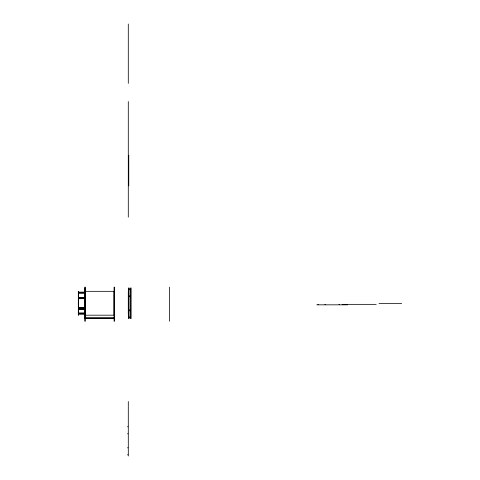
<?xml version="1.0" encoding="UTF-8"?>
<svg xmlns="http://www.w3.org/2000/svg" width="480" height="480" viewBox="0 0 480 480"><rect width="100%" height="100%" fill="white"/><g stroke="black" fill="none" stroke-linecap="round" stroke-linejoin="round"><path stroke-width="0.72" d="M85.068 291.33L114 291.33L114 315.192L85.068 315.192M78.636 292.23L84.6 292.23M78.636 293.358L84.6 293.418L84.6 292.248L78.636 292.29L78.636 293.4M78.636 297.438L84.6 297.516M78.636 297.576L84.6 297.576M78.636 298.512L84.6 298.512M78.636 298.572L84.6 298.572M78.636 298.71L84.6 298.65L84.6 297.396L78.636 297.378L78.636 298.686M84.792 302.01L85.272 302.01M379.008 303.45L401.682 303.45M317.868 304.35L318.348 304.35M324.894 304.35L325.368 304.35M338.94 304.35L339.42 304.35M342.09 304.35L376.212 304.35M84.792 304.518L85.272 304.518M316.83 304.83L347.478 304.83M78.636 307.818L84.6 307.818M78.636 308.016L84.6 307.956M78.636 309.012L84.6 308.952M78.636 309.09L84.6 309.09M78.636 313.164L84.6 313.164M84.6 314.298L78.636 314.238L78.636 313.128L84.6 313.104L84.6 314.28M85.068 317.406L114 317.406L114 318.516L85.068 318.54M85.068 318.48L114 318.48M169.53 287.112L169.53 321.234M131.124 287.94L131.124 318.588M130.644 287.94L130.644 318.588M130.392 288.642L130.392 289.788M130.392 295.662L130.392 296.814M130.392 309.714L130.392 310.866M130.392 316.74L130.392 317.886M129.198 288.642L129.198 289.788M129.198 295.662L129.198 296.814M129.198 309.714L129.198 310.866M129.198 316.74L129.198 317.886M129.048 287.94L129.048 318.588M128.772 155.256L128.772 185.904M128.568 287.94L128.568 318.588M128.292 24.012L128.292 83.394M128.292 101.526L128.292 217.176M128.292 291.63L128.292 314.298M128.292 401.49L128.292 456M127.818 426.39L127.818 426.87M127.818 433.41L127.818 433.89M127.818 447.462L127.818 447.942M127.818 454.488L127.818 454.962M114.558 287.112L114.558 321.234M114.078 287.112L114.078 321.234M85.272 287.112L85.272 321.234M85.068 287.94L85.068 318.588M84.792 287.112L84.792 321.234M78.498 291.33L78.498 315.192M78.318 291.33L78.318 315.192M84.6 307.878L78.636 307.878L78.636 309.126L84.6 309.15L84.6 307.842"/></g></svg>
